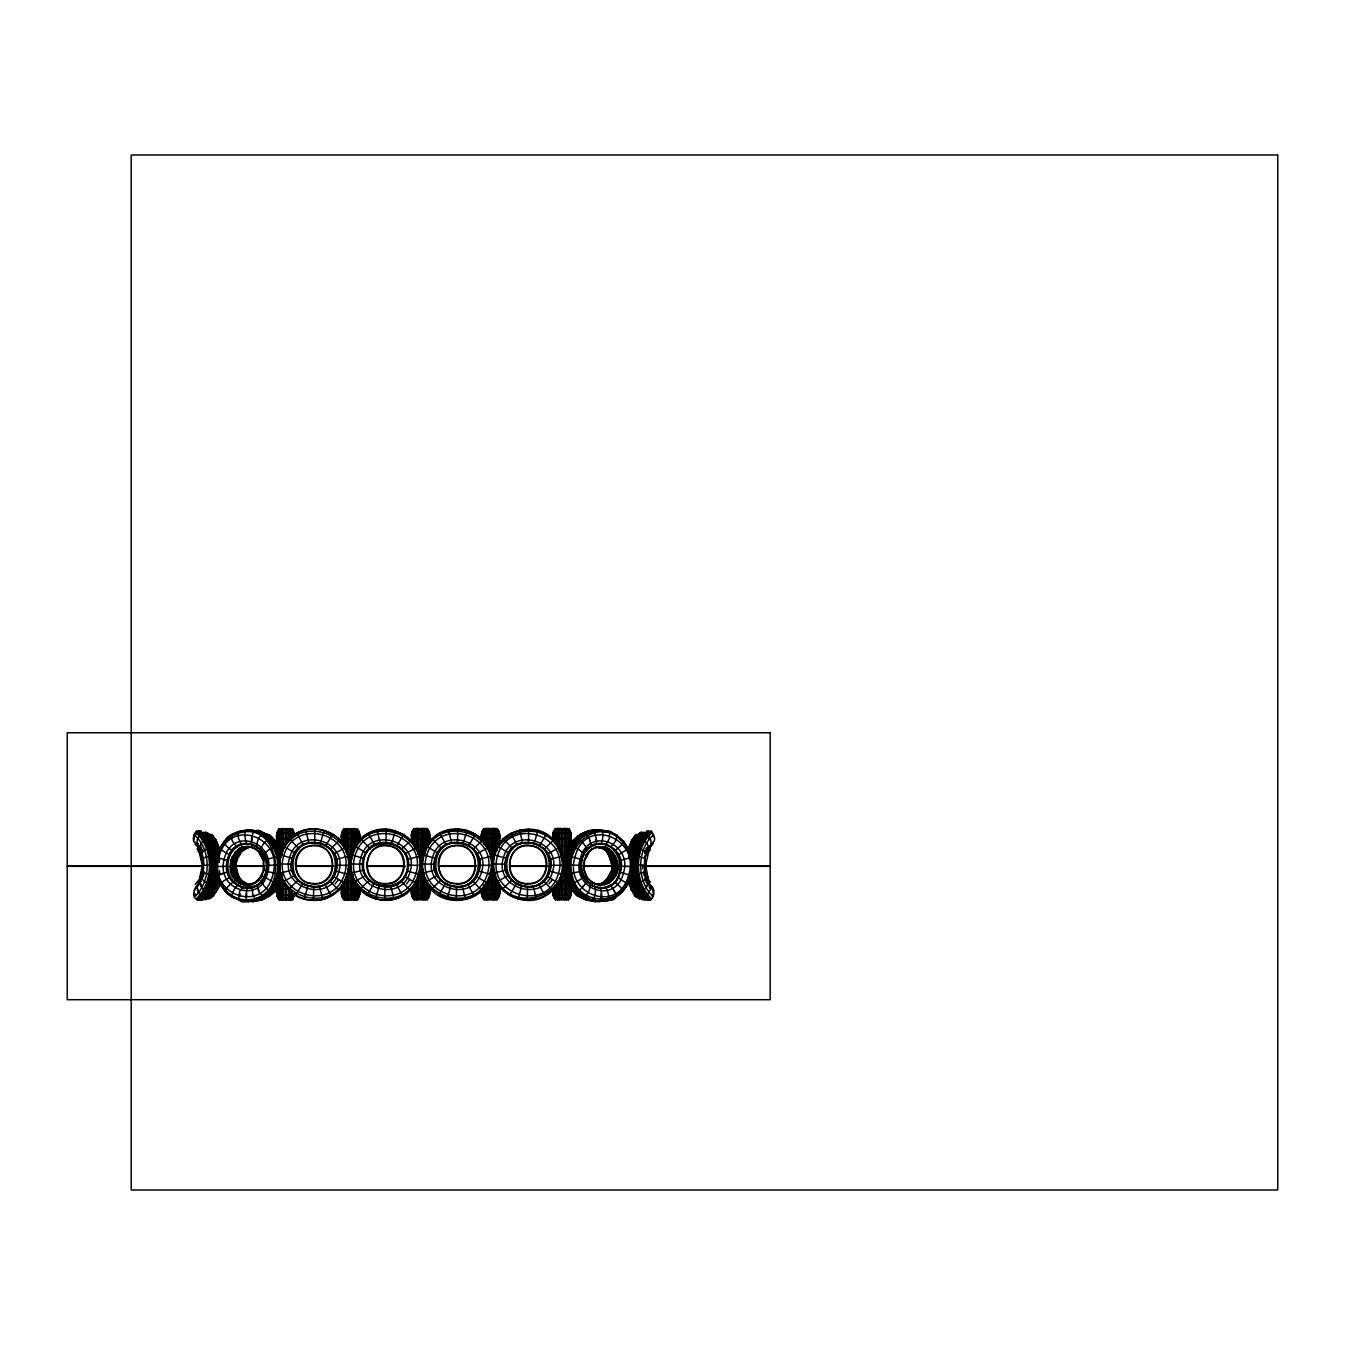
<?xml version="1.0" encoding="UTF-8"?>
<svg xmlns="http://www.w3.org/2000/svg" width="1345" height="1345" viewBox="0 0 1345 1345"><rect width="100%" height="100%" fill="white"/><g stroke="black" fill="none" stroke-linecap="round" stroke-linejoin="round"><path stroke-width="1.5" d="M605.99 846.324L605.586 847.569C617.96 855.756 617.254 877.612 604.695 884.22C592.22 885.178 605.99 885.716 609.05 882.757C634.924 864.919 599.87 830.605 585.798 856.025M648.626 899.687L644.289 895.989L649.013 900.108C654.225 899.553 655.133 890.541 652.325 886.927M653.182 893.299L652.829 890.76M647.668 849.956C662.732 828.1 641.061 862.851 646.104 851.822L638.438 847.316L635.58 865.07M260.627 899.687C256.609 898.477 235.291 907.875 239.275 895.182C239.107 881.345 255.668 891.617 260.98 881.025C274.077 867.206 261.619 838.591 241.596 844.71C222.917 850.981 223.371 881.681 242.386 887.162M601.686 846.745L605.603 847.266M336.166 865.154L349.868 865.44C349.616 884.556 332.534 900.915 313.435 900.393L313.721 886.658C285.459 887.128 286.435 841.045 314.646 842.71C342.908 842.239 341.933 888.322 313.721 886.658M313.772 884.001C341.983 885.262 336.838 838.54 309.569 845.921C287.695 849.922 292.773 885.598 313.788 883.581C338.015 884.976 338.856 845.4 314.579 845.803C290.352 844.374 289.511 883.968 313.788 883.564M314.646 842.71L314.932 828.991C327.507 829.445 339.243 836.573 345.48 847.484C352.255 860.918 347.565 878.302 359.687 889.398C375.053 906.009 404.66 902.747 416.025 883.194C444.102 830.403 354.374 804.31 349.767 863.927L363.503 864.213C363.015 835.968 409.115 836.943 407.451 865.154C407.922 893.399 361.839 892.424 363.503 864.213M384.72 900.377L385.006 886.658M385.073 884.001C356.829 884.068 363.94 837.616 390.874 846.123C412.562 851.049 405.988 886.473 385.073 883.581C360.813 883.951 361.637 844.391 385.88 845.803C410.141 845.4 409.3 884.993 385.073 883.564M385.931 842.71L386.234 828.991M479.005 865.154L492.724 865.44C492.472 884.556 475.373 900.915 456.274 900.393L456.56 886.658C428.315 887.128 429.29 841.045 457.502 842.71C485.747 842.239 484.772 888.322 456.56 886.658M456.627 884.001C484.822 885.262 479.677 838.54 452.424 845.921C430.551 849.922 435.612 885.598 456.627 883.581C480.854 884.976 481.695 845.4 457.434 845.803C433.191 844.374 432.367 883.968 456.627 883.564M457.502 842.71L457.788 828.991C470.346 829.445 482.082 836.573 488.336 847.484C495.094 860.834 490.387 878.134 502.442 889.163C517.657 905.639 546.995 902.394 558.259 883.026C586.084 830.706 497.162 804.865 492.606 863.944M492.287 863.927C491.732 833.396 533.511 817.104 553.77 839.969C575.761 861.17 557.721 902.243 527.24 900.393L527.526 886.658C499.264 887.128 500.239 841.045 528.45 842.71C556.712 842.239 555.737 888.322 527.526 886.658M527.576 884.001C499.348 884.068 506.46 837.616 533.393 846.123C555.082 851.049 548.508 886.473 527.593 883.581C503.333 883.951 504.156 844.391 528.383 845.803C552.661 845.4 551.82 884.993 527.593 883.564M528.45 842.71L528.736 828.991M595.986 840.591L596.02 839.347M605.469 887.162C608.007 891.113 609.251 895.837 608.411 900.477C621.592 900.259 614.699 890.558 610.411 885.481C630.99 873.493 615.539 833.043 591.514 846.56C569.977 858.513 586.807 898.595 610.176 885.077M596.087 884.371L591.985 881.967L596.087 884.371L600.492 885.144L595.398 883.968L604.561 884.153M608.612 849.552L609.672 849.283M211.535 874.334L211.333 855.84L203.784 857.824L203.213 859.674L199.581 847.384L193.63 841.029C192.755 838.103 194.016 830.874 198.085 831.143L202.893 834.909L199.497 832.673M216.78 887.767L216.679 890.44L215.049 890.524L208.391 898.863M220.008 884.287L216.747 875.729L220.076 884.321L223.942 880.656L230.432 877.209M261.485 856.025L263.351 860.43L263.536 870.417L263.721 860.548L258.778 851.873L263.233 860.548L264.343 860.43L262.561 855.807M279.188 848.107L279.945 847.35L281.172 850.864M586.016 898.628L586.05 900.091L595.23 901.52M246.623 893.063L246.673 895.804M247.413 887.801C246.505 891.13 243.647 902.764 250.288 901.52M201.077 878.974L199.497 879.109L202.288 865.407L199.211 851.957L200.893 852.024M217.655 874.334C212.174 874.603 198.387 875.326 203.751 865.238M203.246 871.896L203.717 867.29M212.275 865.07C211.989 877.629 209.702 892.223 198.841 900.108C181.945 896.392 213.653 866.264 194.168 890.323M213.065 874.334L213.586 865.07L212.863 855.84L211.77 855.84C210.055 846.627 207.096 836.271 198.539 831.143L199.615 831.143C210.644 838.305 213.132 852.881 213.805 865.07M202.994 832.269C220.311 849.065 220.193 883.715 202.254 900.108L200.808 900.108C219 883.379 219.201 847.165 200.069 831.143L201.515 831.143M216.293 868.736C215.772 879.949 213.082 892.727 203.448 899.687M216.528 868.769C215.957 879.479 213.67 891.701 204.978 898.863M639.447 898.863L634.89 896.258L628.317 882.858L639.783 882.959L645.297 879.596L645.583 876.402L650.778 888.927L646.508 896.073L644.625 896.358L640.607 890.222L636.084 874.216M644.827 860.548L645.718 860.548L645.617 870.316L648.324 879.193L645.566 865.407L648.643 851.957L647.416 852.192M200.909 883.783L201.178 885.632M631.545 859.539L631.847 855.84L630.401 855.84M631.477 863.255C632.15 852.209 634.016 839.213 643.599 832.269M644.843 832.269C627.543 849.065 627.661 883.715 645.583 900.108M635.227 847.535L633.966 847.535L636.908 840.356L640.724 834.909L641.985 834.909C629.174 852.848 628.468 882.152 644.205 898.443M646.34 831.143L647.786 831.143C628.636 847.165 628.838 883.379 647.029 900.108M648.29 831.563C636.857 842.76 632.873 846.862 648.223 831.143L649.316 831.143L639.917 840.037C631.528 857.505 631.578 880.303 643.095 896.358L648.559 900.108L642.759 895.989L636.723 882.808M640.993 840.037L638.001 847.316L636.908 847.316C633.529 861.489 633.394 877.007 639.363 890.524L644.171 896.358M638.001 847.316C634.05 861.456 634.42 877.024 640.439 890.524M644.743 895.989C632.301 878.436 633.781 851.351 644.961 834.909M650.476 900.091C632.116 883.631 631.982 847.131 651.114 831.143C653.149 833.614 655.637 837.599 654.208 841.029L648.273 847.384L645.684 854.193M631.931 883.009L629.964 874.216L638.051 874.3L644.608 871.896L644.642 858.278L636.521 855.84M644.608 871.896L644.743 858.698M574.298 890.222L580.62 895.989L588.74 900.108L586.117 900.108L578.501 896.308L581.225 896.358L574.803 890.524L569.944 883.009L567.271 883.009L568.027 882.27M609.655 856.698C614.732 866.399 611.975 882.354 598.962 884.287M647.567 849.62C649.938 845.736 645.516 840.104 641.447 840.037L638.186 847.535L636.74 855.975M601.249 843.836C602.392 840.44 605.384 829.159 598.878 830.117L609.789 831.832L617.254 835.548L615.405 841.331L610.882 847.014M601.198 846.61L609.218 849.67M237.662 885.077C234.551 888.356 232.231 892.239 231.743 896.829C219.47 889.448 213.267 871.846 216.427 857.303L217.184 857.303C214.158 872.401 220.311 888.709 233.425 897.115L231.777 897.098L242.117 900.494M219.235 862.414L219.638 858.362M241.175 884.606C216.545 872.871 237.577 831.412 259.602 852.024M232.029 872.754L230.97 866.23L231.777 859.892M236.384 876.52L234.736 877.982L231.743 866.314L234.299 854.512L235.997 855.874L234.282 860.901L234.484 871.577L236.384 876.52L242.941 884.522L235.207 879.764M250.842 884.96C229.911 883.598 230.079 847.636 251.128 846.745M243.882 882.555C234.383 879.882 233.273 853.503 243.126 849.283M236.081 864.549C233.004 860.649 243.983 852.932 239.662 852.444M264.225 867.054L262.325 874.906L259.753 878.89L255.819 882.354L247.362 885.144L256.811 882.354M260.409 849.956C268.916 827.511 277.927 852.192 278.465 865.07C280.702 877.142 261.418 913.087 257.029 884.623M277.927 874.216L278.465 868.736M270.463 890.524L275.237 882.808L278.718 868.736M278.314 874.334L279.104 868.769M271.303 890.524L276.162 883.009L279.945 868.769M209.753 898.863L212.998 896.173L219.42 882.27M202.019 854.428C197.749 849.536 193.243 836.556 202.54 834.522C208.206 836.153 222.144 890.676 206.407 840.037C199.917 840.541 197.379 849.536 202.153 854.193M233.021 850.612C213.216 841.029 233.879 830.857 247.329 830.117M608.781 831.95C583.091 821.795 557.183 848.661 564.328 874.334L566.968 874.334L569.944 883.009M588.135 831.143C576.45 834.438 567.809 844.374 564.715 855.941C566.178 858.211 559.722 867.172 566.06 865.07L567.304 855.84L570.616 847.316L575.744 840.037L573.071 840.053L573.575 841.146M565.673 855.84L564.429 865.07L565.32 874.334M567.993 850.914L564.816 865.07L565.522 872.401M566.514 855.84C562.916 870.585 567.893 887.347 580.418 896.358M565.909 863.255L566.884 855.975L569.49 849.233M586.857 881.025C584.638 885.06 580.956 891.298 575.509 890.524C561.201 874.3 564.496 846.139 583.058 834.522C588.976 833.496 590.724 842.357 591.514 846.56M587.446 849.956C585.411 845.854 581.948 839.23 576.433 840.037C566.178 851.637 564.143 869.072 570.633 883.009M577.24 840.037C564.917 852.949 563.925 874.67 574.819 888.742M568.431 863.255C568.683 853.873 572.617 844.391 580.115 838.17M569.876 855.84C567.304 867.088 569.355 879.495 576.45 888.742M573.273 847.535L570.263 855.975L569.557 870.568M583.898 862.162L583.949 870.316M583.915 865.407L584.302 870.417L584.487 860.43L589.06 851.873L584.487 860.43M596.726 846.745C606.847 851.469 604.947 843.853 612.278 866.214C615.691 875.561 590.505 893.03 610.462 875.83M612.244 871.207C614.194 863.238 611.504 854.159 604.712 849.283M604.897 884.522C616.43 876.183 616.733 856.361 605.586 847.569M611.841 855.874C618.011 852.713 617.473 880.017 611.454 876.52M611.42 851.234C621.524 860.094 614.665 879.092 609.05 882.757M615.422 875.83L614.261 875.629L616.666 867.895M630.082 875.78L630.57 872.098M630.67 857.303L631.41 857.303C634.453 872.115 628.922 888.692 616.01 897.115L614.413 897.115M239.998 893.618L239.83 896.19M252.019 838.019L251.868 840.591M251.044 847.165L256.189 848.88L249.111 846.678M251.616 844.475C250.624 834.841 253.986 823.981 266.075 834.909M313.435 900.393C267.067 899.889 268.596 827.528 314.932 828.974M350.776 860.296L351.6 854.832M419.337 874.536L420.733 865.423M456.274 900.393C409.906 899.889 411.435 827.528 457.788 828.974M492.404 865.423C485.259 931.715 388.57 889.264 432.552 839.145C448.44 823.325 477.609 827.797 488.033 847.636C494.758 861.035 490.118 878.352 502.206 889.398C508.931 896.005 517.825 899.923 527.24 900.393M276.599 891.348C276.515 894.005 277.036 900.763 281.071 900.04L281.071 881.328L281.593 900.04L282.853 900.04L282.853 881.328L283.375 900.04L285.056 900.04L285.056 883.177M277.608 891.584L277.608 894.324L277.389 888.81M295.11 893.652L292.537 899.822L290.503 900.04L290.503 889.045M359.838 837.313C359.939 834.64 359.334 827.948 355.366 828.638L355.366 846.055L354.845 828.638L353.584 828.638L353.584 851.116M429.828 837.145C429.929 834.472 429.358 827.797 425.356 828.453L425.356 852.629M481.392 891.18C481.308 893.82 481.829 900.595 485.864 899.872L485.864 884.859M499.768 837.145C499.886 834.455 499.281 827.797 495.296 828.453L495.296 854.193M571.238 837.145C571.322 834.505 570.801 827.73 566.766 828.453L566.766 854.193M277.608 835.195L277.608 837.868M359.838 838.086C360.023 835.413 359.199 829.041 355.366 829.646M429.828 837.918C429.996 835.245 429.223 828.856 425.356 829.478M481.392 890.407L481.392 893.517L484.284 898.847M499.768 837.918C499.92 835.279 499.197 828.806 495.296 829.478M552.862 890.407L552.862 893.517L555.754 898.847M571.238 837.918C571.373 835.295 570.667 828.789 566.766 829.478M276.448 836.17L277.322 833.866M276.347 888.81C276.616 891.752 276.532 899.217 281.071 898.628M277.608 890.508L277.608 893.147M359.838 838.389L359.838 835.312M359.031 891.819L358.19 894.375M429.828 838.221L429.105 833.698M499.768 838.221L499.045 833.698M552.711 889.247C552.795 892.054 553.047 899.116 557.334 898.46M571.238 838.221L569.355 831.345M611.639 879.764L612.631 879.764M277.608 838.036L277.608 840.457M341.193 889.415L342.185 886.708M359.838 840.659C360.09 838.103 358.93 832.37 355.366 833.043M411.2 889.247L411.452 887.835M429.828 840.474C430.081 837.952 428.954 832.168 425.356 832.858M481.241 838.456L483.83 833.059L485.864 832.858M499.768 840.474C500.004 837.969 498.928 832.118 495.296 832.858M571.238 840.474C571.474 837.985 570.414 832.118 566.766 832.858M241.596 844.71L238.469 838.322L238.048 831.832L248.96 830.117C242.268 828.873 245.58 840.625 246.589 843.836M239.326 900.175L253.617 901.52L254.07 899.973M595.432 886.927C595.616 890.995 595.566 901.032 589.429 900.108L581.427 895.989L590.472 900.108M203.213 896.358C198.303 896.258 195.798 888.372 198.219 884.623M212.998 896.173L216.713 890.306M341.445 887.448C341.159 890.709 341.008 899.032 345.917 898.628M355.366 898.628C359.636 899.284 359.905 892.223 359.972 889.415M425.356 898.46C429.727 898.763 429.912 891.752 430.081 888.641M495.296 898.46C500.155 898.763 500.105 890.592 499.768 887.28M566.766 898.46C570.936 898.981 571.373 892.122 571.39 889.247M238.048 831.832L240.839 831.529M252.625 901.52L261.787 900.091L261.838 898.628M650.038 846.56C652.577 842.693 650.207 834.875 645.297 834.522L641.599 840.356M195.395 887.784L200.624 881.345L203.532 871.274M211.316 896.358L212.678 896.358C231.542 871.51 209.938 890.76 202.036 878.823L203.499 871.173M203.297 876.738L203.919 873.594M211.299 874.216L206.962 890.524C200.371 890.121 197.681 881.093 202.254 876.402M213.283 874.216L208.492 890.524L199.279 900.108L205.079 895.989L201.75 898.443M217.083 875.948C215.654 884.791 212.611 894.358 204.894 899.687M215.906 883.009L217.302 876.066M217.537 875.948L213.519 890.524L206.861 898.863M218.277 877.663L214.443 890.222L207.87 898.443M217.436 883.009L218.478 877.797M218.714 877.663L214.612 890.524L213.519 890.524M218.579 879.546L215.049 890.524M219.235 883.009L219.941 879.546M597.55 901.52C604.023 902.495 601.45 891.298 600.442 887.801M233.122 893.231L233.374 892.105M627.947 850.864L631.713 840.137L635.849 834.522L637.194 834.522L633.344 840.037L628.804 854.142M628.216 850.729L628.989 847.316L630.351 847.316M640.624 832.269L633.781 840.037L629.258 854.142L627.342 848.829M629.847 852.596L633.949 840.356L636.807 836.271M629.948 855.84L631.881 847.316L630.788 847.316M641.699 832.269C632.671 834.152 621.575 885.918 635.311 840.037L636.757 840.037M646.121 852.596L644.642 859.674L645.684 853.974M236.266 879.68L239.729 882.37M243.579 849.67C257.332 843.08 236.922 852.511 238.115 856.731C233.963 865.44 236.552 877.663 244.689 882.37M600.862 897.098L601.232 893.063M267.924 835.867C268.344 829.865 279.373 847.081 279.861 847.484M194.42 836.674L194.083 839.347M603.686 849.384L608.192 852.444M615.438 840.154L615.724 839.061M617.254 835.548L623.592 841.331L620.549 846.005L614.833 850.612M304.222 898.964L308.039 885.8M320.312 843.567L324.145 830.403M375.507 898.964L379.34 885.8M391.614 843.567L395.447 830.403M447.061 898.964L450.894 885.8M463.168 843.567L467.001 830.403M518.027 898.964L521.86 885.8M534.133 843.567L537.95 830.403M251.28 884.623L242.941 884.59L243.949 884.371M247.9 884.59L248.909 884.371M592.019 882.354L588.555 879.193L584.47 871.846M578.821 895.047C578.417 901.133 567.792 883.379 567.338 882.858M644.322 871.274L645.852 878.117M202.002 878.117L202.422 876.839M600.61 847.367L595.331 846.812M606.259 844.71L609.386 838.322L609.688 831.546L617.271 835.379L615.573 835.279M231.676 835.279L225.018 841.096L219.42 848.611L216.478 857.387L228.179 860.581M217.268 857.673L220.16 848.611M218.142 855.689L219.907 850.544M230.567 861.237C229.827 858.766 247.11 842.945 234.702 852.444M257.971 881.294C260.863 878.84 260.14 874.115 264.309 870.366M278.028 873.914C272.497 902.512 237.527 904.21 262.914 896.073C285.812 880.521 281.458 839.532 254.188 831.445M275.321 883.009L278.55 874.334M278.768 874.216L275.826 882.808L270.715 890.524M279.407 874.334C276.801 885.935 268.681 896.056 257.366 900.108M279.81 874.216L273.993 887.263M280.197 874.334L277.204 883.009L272.346 890.524L265.94 896.358L263.301 896.358M273.724 888.742L277.558 882.808L280.5 874.216M281.693 879.411L275.725 890.524L273.035 890.524L277.911 883.009L280.886 874.334M279.525 879.378L280.718 875.948M278.701 883.009L281.677 874.334M281.929 874.334L278.936 883.009L274.077 890.524M281.929 876.066L279.541 883.009L274.683 890.524M281.576 877.797L274.918 890.524L268.26 896.358M653.67 890.323L650.543 887.65L647.332 881.025M592.641 849.25L588.236 852.024M203.549 895.989L209.585 882.808M207.399 890.524L211.972 874.334L211.77 855.84M204.625 895.989C216.848 877.394 217.84 846.509 199.564 831.563M203.667 896.358L208.778 890.222L211.569 882.808M202.187 899.687C219.638 883.951 218.899 853.251 205.852 834.909L207.113 834.909L210.93 840.356L213.889 847.535L215.788 855.975L214.527 855.975M207.903 896.358L209.332 896.358L213.082 890.524L216.158 882.808M568.969 847.316L566.043 855.975M569.809 847.316L566.884 855.975M572.096 847.316C563.605 863.507 567.54 885.531 582.704 896.358M572.936 847.316L569.641 855.84L568.397 865.07L569.54 874.334M584.117 860.548L585.294 857.538M607.671 879.764L606.578 879.495L611.134 871.089M619.457 871.947L630.25 875.36C624.954 907.74 576.013 906.362 572.079 873.964C564.446 848.947 593.263 819.912 616.935 836.59M627.678 882.623L629.662 877.495M256.323 846.56C257.114 842.357 258.879 833.496 264.78 834.522L271.825 840.356L265.906 836.002M247.564 846.812L242.285 847.367M252.524 846.812L247.245 847.367M633.344 840.037L631.982 840.037L628.989 847.316M629.561 847.753L631.545 842.911M637.311 834.909L633.495 840.356L630.99 847.535M638.337 836.271L632.066 847.535M640.069 840.356L636.656 847.535M636.975 848.224L638.404 844.778M645.835 856.025L650.476 849.25M276.599 837.313C276.515 834.673 277.036 827.898 281.071 828.638L281.071 851.116M342.185 838.809C340.504 836.086 341.529 828.049 345.917 828.638L345.917 851.116M355.366 881.328L355.366 900.04C359.334 900.696 359.956 894.038 359.838 891.348M412.192 838.641C410.494 835.917 411.536 827.881 415.924 828.453L416.446 845.887M425.356 877.713L425.356 899.872C429.358 900.528 429.946 893.87 429.828 891.18M482.115 838.641C480.434 835.917 481.476 827.881 485.864 828.453L485.864 845.887M495.296 874.284L495.296 899.872C499.281 900.545 499.886 893.853 499.768 891.18M553.585 838.641C551.904 835.917 552.946 827.881 557.334 828.453L557.334 845.887L557.856 828.453L559.116 828.453L559.116 850.948M566.766 877.713L566.766 899.872C570.801 900.595 571.322 893.82 571.238 891.18M278.482 831.529L279.121 830.168M343.328 831.529L344.354 830.05M590.808 884.623C589.883 888.944 587.664 897.165 581.914 896.358L575.778 890.222M290.503 894.879L293.092 893.551L293.092 898.494M294.975 893.366L292.537 898.41L290.503 898.628M342.185 889.852C340.504 892.576 341.529 900.629 345.917 900.04L346.438 881.328M358.19 895.602L358.812 893.467L358.19 894.711M412.192 889.684C410.494 892.407 411.536 900.444 415.924 899.872L415.924 881.143M428.198 895.434L428.82 894.156M498.138 895.434L498.76 894.156M554.745 831.345L552.61 836.674L553.585 839.65L553.585 832.437M553.585 889.684C551.904 892.407 552.946 900.444 557.334 899.872L557.334 884.859M569.607 895.434L570.23 894.156M603.367 831.832L606.309 831.529M592.338 899.889C562.546 889.751 562.899 840.339 593.649 831.445C595.885 835.48 597.18 839.902 596.222 844.475M294.975 893.685L292.537 898.796M342.185 889.129L341.445 893.685L343.849 898.695M412.461 835.026L413.1 832.891M412.192 888.944L411.452 893.517L414.344 898.847M428.198 894.543L428.82 893.299M482.401 835.026L483.04 832.891M498.138 894.543L498.76 893.299M553.871 835.026L554.51 832.891M569.607 894.543L570.23 893.299M342.185 833.866L341.193 836.842L342.185 839.818M342.185 888.843L341.445 890.289L343.9 894.694L345.917 894.879M412.192 888.675C410.444 891.331 411.654 899.082 415.924 898.46M428.198 894.206L428.82 892.962M498.138 894.206L498.76 892.962M233.593 881.681C232.063 882.673 221.757 891.231 226.801 891.601M274.262 841.146L274.817 840.087L272.094 840.037L277.238 847.316L280.55 855.84M292.537 894.694L292.588 899.704M358.19 891.096L358.812 889.986M359.838 890.188L357.299 894.761L355.366 894.879M428.198 890.911L428.82 889.818M429.828 890.02L427.306 894.593L425.356 894.711M498.138 890.911L498.76 889.818M499.768 890.02L497.331 894.509L495.296 894.711M569.607 890.911L570.23 889.818M571.238 890.02L568.716 894.593L566.766 894.711M554.745 839.499L557.334 838.389M580.183 896.358L572.684 889.465L572.096 890.491L574.803 890.524M623.592 841.331L621.978 841.096M652.073 895.854L652.796 894.627M650.778 899.889C633.024 883.295 632.503 847.384 651.585 831.445M200.859 855.807L202.389 863.793M359.098 896.056L359.098 886.288L357.299 888.961L355.366 889.045M570.515 886.12L568.716 888.793L566.766 888.877M295.681 895.215L302.793 883.48M325.574 845.887L332.686 834.152M366.983 895.215L374.078 883.48M396.859 845.887L403.971 834.152M438.537 895.215L445.632 883.48M468.413 845.887L475.525 834.152M509.486 895.215L516.598 883.48M539.379 845.887L546.49 834.152M279.911 847.434L277.238 847.316M195.143 884.371L199.817 878.89L202.002 870.417M198.203 885.38L200.607 881.647M205.348 899.687L209.669 895.989L212.913 890.222M207.954 898.863L214.443 890.222M230.012 855.235L219.437 848.779L224.279 841.096L226.901 841.096M220.412 848.611L225.271 841.096M220.126 849.367L225.304 841.415L229.104 837.952M235.997 855.874L238.822 851.519L245.429 846.711M261.165 877.831C266.327 868.736 254.575 885.346 251.75 884.371M272.228 888.742L276.078 882.808M276.431 885.767L278.348 882.808M273.825 890.524L278.6 882.808M279.441 882.808L275.17 889.465L275.759 890.44L269.252 896.358L266.629 896.358L273.792 890.222M411.452 842.34L413.89 838.54L415.924 838.389M607.352 847.569L610.075 850.057L609.033 851.519M646.188 848.88L646.861 847.871L644.776 852.932L645.129 851.704M200.741 845.148L201.414 844.156M276.599 842.508L279.037 838.708L281.071 838.557M341.445 842.508L343.9 838.708L345.917 838.557M201.061 875.124L202.338 874.922M642.153 832.269L639.178 834.522L635.479 840.356M581.326 834.522L574.13 840.356L569.305 847.535M574.702 840.037C566.548 849.334 563.555 862.279 565.926 874.334M579.914 835.867L579.645 834.572L582.368 834.522C571.642 843.046 555.771 863.002 581.578 834.522M577.476 840.037C569.322 849.334 566.329 862.279 568.7 874.334M578.081 840.037L572.432 847.535M578.316 840.037L573.189 847.316L570.263 855.975M575.542 844.66C579.09 838.036 586.319 833.177 593.599 831.345M585.294 855.807L591.649 848.88M609.739 882.757C615.102 875.175 617.859 863.961 613.186 854.848M624.719 887.229L626.77 884.321M627.022 884.321L621.878 891.601L615.018 897.115L607.352 900.494M617.422 877.209L627.762 884.153L622.668 891.365L616.111 896.829L607.604 900.494M429.828 885.077L427.306 888.793L425.356 888.877M499.768 885.077L497.331 888.726L495.296 888.877M645.97 886.574L646.676 885.632M242.941 884.522L239.36 880.723M360.981 839.145C327.507 870.602 377.121 922.351 409.956 890.222C443.446 858.766 393.833 807.017 360.981 839.145L368.496 833.765M335.157 883.884L338.671 879.512M406.459 883.884L409.956 879.512M498.978 844.963L503.585 839.23M548.962 883.884L552.476 879.512M552.391 890.138L558.158 882.959M278.482 846.627L281.071 845.837M591.094 882.253L592.086 882.085M612.143 852.444L613.135 852.444M344.101 831.95L343.093 833.95L344.101 832.891M195.126 835.43L196.118 834.371M240.167 879.764L241.276 879.546M582.654 886.574L583.629 885.632M343.093 836.909L344.101 835.951M269.319 896.342L269.034 895.047M288.418 889.381L298.321 879.899M330.046 849.468L339.949 839.986M359.703 889.381L369.606 879.899M401.348 849.468L411.251 839.986M431.257 889.381L441.16 879.899M472.902 849.468L482.805 839.986M502.223 889.381L512.126 879.899M543.868 849.468L553.753 839.986M224.245 841.331L230.6 835.548L239.208 831.529M224.783 842.172L232.281 835.279L237.914 832.454M228.684 838.776L232.517 835.279M240.486 847.569C231.76 854.596 230.062 867.912 235.089 877.629M242.52 848.157C232.433 852.663 229.793 872.367 238.99 881.227M263.637 894.694L266.663 891.937M264.057 896.358L271.27 890.222M257.618 900.108L265.738 895.989L272.766 890.222M275.691 890.306L269.353 896.073L261.737 900.108L259.114 900.108L269.992 893.685M267.42 896.358C286.821 879.193 265.167 900.41 260.14 900.108M617.826 855.235L628.502 848.678L623.794 842.609M195.059 896.274C211.215 881.429 211.4 849.25 194.386 835.01M196.387 898.628C213.805 882.623 213.989 847.972 195.681 832.639M197.009 899.788C215.032 883.228 215.217 847.35 196.269 831.445M197.48 900.108C215.671 883.379 215.873 847.165 196.74 831.143M573.861 840.037L580.485 834.522M584.1 834.522L576.013 840.356M584.941 834.522L577.509 840.356M585.697 834.522C570.095 844.408 565.068 867.559 573.659 882.908C577.308 881.16 581.208 879.58 583.864 876.402M611.622 879.445L600.223 885.884M617.691 894.543L621.373 891.281M263.57 854.428C266.898 851.015 271.354 846.762 276.549 847.316L279.844 855.84L265.604 859.674M645.297 834.522L651.114 831.143M652.174 832.639C633.865 847.972 634.05 882.623 651.451 898.628M653.451 835.01C636.454 849.25 636.622 881.429 652.796 896.274M649.988 846.156L652.796 844.021M402.458 895.585L409.889 890.138M231.643 871.207L233.593 875.629L232.433 875.83M645.835 870.417L644.709 870.316M237.392 875.83L238.553 875.629L236.148 867.895M610.714 856.563L607.167 852.747M615.674 856.563L614.682 856.731L610.075 850.057M564.328 874.334L565.169 873.964L568.313 883.009M611.925 866.23L611.286 861.271L612.429 861.203M614.682 856.731L616.397 861.203M631.444 857.353L619.658 860.581M282.904 881.883L294.925 875.276M333.442 854.092L345.463 847.484M354.189 881.883L366.21 875.276M404.744 854.092L416.765 847.484M425.743 881.883L437.764 875.276M476.298 854.092L488.319 847.484M496.708 881.883L508.729 875.276M547.264 854.092L559.268 847.484M587.832 878.974L588.673 878.974M239.309 831.95L231.878 835.649M236.955 847.014L232.433 841.331L230.92 836.59C282.231 808.278 294.942 909.422 239.343 898.998M238.62 849.67L243.243 847.266L238.166 849.283M256.525 900.108L264.696 895.989M259.904 900.108L268.311 895.989M260.745 900.108L268.512 896.358M231.727 871.173L233.021 875.595L236.989 881.16M232.567 872.367L234.484 871.577M588.976 831.143C557.267 839.129 556.174 890.222 587.109 900.108M580.67 834.909L589.228 831.143M581.511 834.909L590.018 831.143L587.328 831.143L598.189 830.117M582.553 834.909L590.724 831.143L593.347 831.143M583.259 834.909L591.766 831.143M584.705 834.522L592.355 831.143M584.049 834.909L592.607 831.143M592.086 849.267L596.81 847.165M599.113 884.153L604.09 882.757M598.962 884.59L603.653 882.37M603.922 884.59C621.037 879.865 621.474 852.646 604.611 847.266M606.679 900.074L612.345 897.569M606.511 900.494L614.833 896.728M216.814 875.696L223.051 873.426M211.115 894.24L208.593 894.845M615.506 860.228L613.572 860.901M236.585 871.207L235.594 871.207M631.982 840.037L631.662 841.146L635.849 834.522M357.081 898.998L359.838 893.685L359.838 890.575M427.071 898.83L429.828 893.517L429.828 890.407M497.011 898.83L499.768 893.517L499.768 890.407M484.284 829.865L481.392 835.127L481.392 838.221M221.286 873.813L228.398 871.947M230.651 871.207L231.088 861.321L235.24 852.747M582.032 871.056L567.338 874.216M617.389 861.203L616.262 861.321M279.508 873.191L292.84 869.929M335.527 859.438L348.843 856.177M350.81 873.191L364.125 869.929M406.829 859.438L420.144 856.177M422.364 873.191L435.679 869.929M478.383 859.438L491.698 856.177M493.329 873.191L506.645 869.929M549.332 859.438L562.664 856.177M596.625 847.484L595.835 847.165L598.744 846.678M247.396 846.946L242.604 847.686M253.617 901.52L243.613 900.494M595.986 846.946L600.29 847.686M600.189 901.52L589.547 899.687M251.717 847.484L246.656 846.61M245.446 900.494L242.823 900.494M244.117 882.387L248.741 884.153M239.074 831.95L245.076 830.907M240.15 831.95L244.958 831.26M252.356 846.946L247.564 847.686M247.413 901.2L255.466 899.788L252.557 893.299L252.406 886.927M247.665 901.52L258.307 899.687M250.977 901.52L261.888 899.889M268.697 840.053L271.404 840.037L276.902 847.535L279.508 854.294M233.206 856.715L232.08 856.513M238.115 856.731L237.123 856.563M601.518 830.117L589.076 831.563M601.753 830.437L591.85 831.563M596.138 847.484L604.746 847.686M593.784 899.973L594.002 901.2L600.072 900.427M594.002 901.2L605.031 900.494M594.978 901.52L604.241 900.494M594.238 901.52L608.528 900.175M599.197 901.52L608.461 900.444L605.721 900.494M377.071 830.437L386.217 829.428M448.625 830.437L455.938 829.63M519.59 830.437L528.736 829.428M292.084 900.04L292.084 890.995M384.737 899.939L392.051 899.132M426.937 899.872L426.937 881.362M463.605 899.132L456.291 899.939L447.179 898.544L438.756 894.845M527.24 899.939L534.57 899.132M414.344 829.865L411.452 835.127L412.192 839.65M648.979 881.984L650.341 882.354L648.139 878.89M568.347 898.847L571.238 893.517L571.238 890.407M585.445 874.922C584.957 879.21 602.442 887.465 591.027 882.354M564.631 855.857L567.304 855.84M231.609 861.271L233.24 856.698M632.049 848.325L633.377 848.224M345.917 845.837L343.849 846.005L343.849 828.957M203.65 865.356L215.469 865.07M495.296 881.362L497.011 881.362M211.215 856.395L212.695 856.345M215.587 866.567L227.624 866.281M231.054 866.23L229.978 866.23M231.743 866.314L233.761 866.247M266.36 865.356L278.465 865.07M583.965 865.423L583.058 865.407M616.75 866.214L617.876 866.23M632.335 866.567L627.056 866.415M295.227 835.716L292.537 828.856L290.503 828.638L289.982 838.876L289.982 828.638L288.721 828.638L288.721 842.189M419.909 828.907L421.372 828.907M489.849 828.907L491.312 828.907M561.319 828.907L562.782 828.907M285.056 829.075L286.519 829.075M349.902 829.075L351.381 829.075M415.924 829.478C411.671 828.907 410.427 836.674 412.192 839.364M416.446 829.478L417.707 829.478M418.228 829.478L419.909 829.478M421.372 829.478L423.053 829.478M423.574 829.478L424.835 829.478M485.864 829.478C481.998 828.839 481.224 835.245 481.392 837.918M486.386 829.478L487.647 829.478M488.168 829.478L489.849 829.478M491.312 829.478L492.993 829.478M493.514 829.478L494.775 829.478M557.334 829.478C553.165 829.008 551.786 836.607 553.585 839.364M557.856 829.478L559.116 829.478M559.638 829.478L561.319 829.478M562.782 829.478L564.463 829.478M564.984 829.478L566.245 829.478M281.071 829.646C277.221 829.024 276.431 835.413 276.599 838.086M281.593 829.646L282.853 829.646M283.375 829.646L285.056 829.646M286.519 829.646L288.2 829.646M288.721 829.646L289.982 829.646M290.503 829.646L292.537 829.865L295.11 835.85M345.917 829.646C341.781 829.176 340.369 836.792 342.185 839.549M346.438 829.646L347.699 829.646M348.237 829.646L349.902 829.646M351.381 829.646L353.062 829.646M353.584 829.646L354.845 829.646M419.909 829.915L421.372 829.915M489.849 829.915L491.312 829.915M561.319 829.915L562.782 829.915M249.649 830.117L260.627 831.445L250.456 830.117M285.056 830.084L286.519 830.084M349.902 830.084L351.381 830.084M241.528 831.529L244.168 831.529M255.987 831.563L246.101 830.437M257.029 831.563L265.284 834.909M258.526 831.563L246.337 830.117M259.366 831.563L247.917 830.117M588.488 831.563C584.049 828.486 623.34 832.521 606.999 831.529M415.924 832.858C412.276 832.084 411.234 837.985 411.452 840.474M416.446 832.858L417.707 832.858M418.228 832.858L419.909 832.858M421.372 832.858L423.053 832.858M423.574 832.858L424.835 832.858M486.386 832.858L487.647 832.858M488.168 832.858L489.849 832.858M491.312 832.858L492.993 832.858M493.514 832.858L494.775 832.858M557.334 832.858C553.72 832.151 552.61 837.952 552.862 840.474M557.856 832.858L559.116 832.858M559.638 832.858L561.319 832.858M562.782 832.858L564.463 832.858M564.984 832.858L566.245 832.858M281.071 833.043C277.473 832.336 276.347 838.12 276.599 840.659M281.593 833.043L282.853 833.043M283.375 833.043L285.056 833.043M286.519 833.043L288.2 833.043M288.721 833.043L289.982 833.043M290.503 833.043L293.092 834.388M345.917 833.043C342.05 832.437 340.251 839.398 342.185 841.97M346.438 833.043L347.699 833.043M348.237 833.043L349.902 833.043M351.381 833.043L353.062 833.043M353.584 833.043L354.845 833.043M285.056 833.429L286.519 833.429M349.902 833.429L351.381 833.429M419.909 833.244L421.372 833.244M489.849 833.244L491.312 833.244M561.319 833.244L562.782 833.244M202.994 834.522L204.07 834.522M204.524 834.522L205.97 834.522M204.255 832.269L208.677 834.522C227.675 870.064 212.325 836.355 205.617 832.673M206.138 832.269L210.207 834.522L214.057 840.037L218.596 854.142M212.493 835.867L212.207 834.572L210.644 834.522L214.511 840.037L218.663 852.427M268.227 834.64L265.469 834.522L272.631 840.356L277.692 847.535M637.648 834.522L638.724 834.522M639.178 834.522L640.624 834.522M641.884 834.522L643.313 834.522M643.767 834.522L644.843 834.522M203.969 834.909L201.481 832.673M208.559 834.909L206.071 832.673M233.324 835.279L230.634 835.279L230.92 836.59M615.96 835.649L620.011 839.112M416.446 838.389L417.707 838.389M418.228 838.389L419.909 838.389M421.372 838.389L423.053 838.389M423.574 838.389L424.835 838.389M425.356 838.389L427.391 838.54L429.828 842.34M485.864 838.389L483.275 839.499L483.275 830M486.386 838.389L487.647 838.389M488.168 838.389L489.849 838.389M491.312 838.389L492.993 838.389M493.514 838.389L494.775 838.389M495.296 838.389L497.331 838.54L499.92 842.996M557.856 838.389L559.116 838.389M559.638 838.389L561.319 838.389M562.782 838.389L564.463 838.389M564.984 838.389L566.245 838.389M566.766 838.389L568.8 838.54L571.39 842.996M281.593 838.557L282.853 838.557M283.375 838.557L285.056 838.557M286.519 838.557L288.2 838.557M288.721 838.557L289.982 838.557M290.503 838.557L292.336 838.591M346.438 838.557L347.699 838.557M348.237 838.557L349.902 838.557M351.381 838.557L353.062 838.557M353.584 838.557L354.845 838.557M355.366 838.557L357.383 838.708L359.838 842.508M419.909 838.708L421.372 838.708M489.849 838.708L491.312 838.708M561.319 838.708L562.782 838.708M285.056 838.876L286.519 838.876M349.902 838.876L351.381 838.876M206.861 840.037L207.937 840.037M208.391 840.037L209.82 840.037M207.231 834.522L211.081 840.037L212.527 840.037L217.671 855.975L215.335 847.535M209.114 834.522L214.057 840.037M214.511 840.037L216.175 840.205L219.907 850.864M633.781 840.037L634.874 840.037M638.018 840.037L639.463 840.037M202.439 834.909L206.693 840.356M207.786 840.356L210.745 847.535M209.669 840.356L210.93 840.356M214.359 840.356C204.087 826.519 220.513 847.585 218.445 852.596M262.157 834.522L269.504 840.356M270.093 840.356L273.388 844.66M272.631 840.356L266.327 834.909M636.908 840.356L638.169 840.356M415.924 845.652L414.344 845.652L414.344 828.453M416.446 845.652L417.707 845.652M418.228 845.652L419.909 845.652M421.372 845.652L423.053 845.652M423.574 845.652L424.835 845.652M425.356 845.652L427.945 846.459M486.386 845.652L487.647 845.652M488.168 845.652L489.849 845.652M491.312 845.652L492.993 845.652M493.514 845.652L494.775 845.652M495.296 845.652L497.885 846.459M557.856 845.652L559.116 845.652M559.638 845.652L561.319 845.652M562.782 845.652L564.463 845.652M564.984 845.652L566.245 845.652M566.766 845.652L569.355 846.459M281.593 845.837L282.853 845.837M283.375 845.837L285.056 845.837M346.438 845.837L347.699 845.837M348.237 845.837L349.902 845.837M351.381 845.837L353.062 845.837M353.584 845.837L354.845 845.837M419.909 845.887L421.372 845.887M489.849 845.887L491.312 845.887M561.319 845.887L562.782 845.887M282.853 846.055L283.375 828.638L285.056 828.638L285.056 846.055M349.902 846.055L351.381 846.055M209.4 847.316L201.75 851.822L203.364 859.556M209.854 847.316L210.93 847.316M211.384 847.316L212.829 847.316M211.081 840.037L214.09 847.316L215.519 847.316M212.981 840.037L215.973 847.316L217.049 847.316M217.503 847.316L219.05 848.107L215.856 840.037M570.616 847.316L567.926 847.316L568.666 848.107M571.306 847.316C576.484 846.762 580.956 851.015 584.285 854.428M632.318 847.316L633.764 847.316M635.025 847.316L636.471 847.316M209.652 847.535L206.256 840.356M212.628 847.535L213.889 847.535M213.905 840.356L217.302 847.535M269.252 840.356L274.582 847.535L278.331 859.606M275.422 847.535L279.172 859.606M271.135 840.356L276.902 847.535M198.387 849.267L197.143 848.88L201.111 856.025M259.266 852.192L255.264 849.267M348.237 854.361L349.902 854.361M351.381 854.361L353.062 854.361M424.835 854.193L418.228 854.193L418.228 828.453L419.909 828.453L419.909 857.959M564.984 854.31L561.319 854.31L561.319 828.453L559.638 828.453L559.638 850.948M349.902 854.495L351.381 854.495M213.3 855.84L214.746 855.84M214.09 847.316L216.007 855.84L217.453 855.84M218.983 855.84L217.89 855.84L215.973 847.316M567.993 855.84L582.25 859.674M633.091 855.84L634.537 855.84M636.067 855.84L634.991 855.84L634.268 865.07L634.79 874.334M277.843 855.975L274.33 847.535M632.066 855.975L633.31 855.975M566.447 865.07L581.477 865.356M631.343 865.07L637.278 865.07M67.25 866.113L201.531 866.113M235.106 866.113L264.494 866.113M295.967 866.113L333.728 866.113M367.303 866.113L405.064 866.113M438.638 866.113L476.416 866.113M509.99 866.113L547.751 866.113M583.427 866.113L612.799 866.113M644.272 866.113L770.164 866.113M67.25 866.348L201.531 866.348M235.106 866.348L264.494 866.348M295.967 866.348L333.728 866.348M367.303 866.348L405.064 866.348M438.638 866.348L476.416 866.348M509.99 866.348L547.751 866.348M583.427 866.348L612.278 866.214M644.272 866.348L770.164 866.348M421.372 872.569L419.909 872.569L419.909 899.872L418.228 899.872L418.228 875.998M489.849 872.569L491.312 872.569L491.312 899.872L492.993 899.872L492.993 868.904M561.319 872.569L562.782 872.569M351.381 872.737L347.699 872.737L347.699 900.04L346.438 900.04L346.438 876.167M418.228 872.67L419.909 872.67M421.372 872.67L423.053 872.67M491.312 872.67L492.993 872.67M493.514 872.67L494.775 872.67C504.728 916.012 572.213 899.603 561.168 856.546C551.046 813.338 483.796 829.848 494.809 872.821M562.782 872.67L564.463 872.67M279.155 874.334L265.806 871.056M349.902 881.328L351.381 881.328M353.062 881.328L353.584 900.04L354.845 900.04L354.845 881.328M419.909 881.143L421.372 881.143M489.849 881.143L491.312 881.143M561.319 881.143L562.782 881.143M281.593 881.53L282.853 881.53M345.917 881.53L344.354 881.53L344.354 900.04M346.438 881.53L347.699 881.53M348.237 881.53L349.902 881.53M351.381 881.53L353.062 881.53M353.584 881.53L354.845 881.53M416.446 881.362L417.707 881.362M418.228 881.362L419.909 881.362M421.372 881.362L423.053 881.362M423.574 881.362L424.835 881.362M488.168 881.362L489.849 881.362M491.312 881.362L492.993 881.362M493.514 881.362L494.775 881.362M559.638 881.362L561.319 881.362M562.782 881.362L564.463 881.362M564.984 881.362L566.245 881.362M198.741 881.967L197.513 882.354M277.558 882.808L274.094 882.858L263.973 876.402M277.911 883.009L280.533 883.009M570.28 882.808L573.273 883.009M419.909 888.574L421.372 888.574M489.849 888.574L491.312 888.574M561.319 888.574L562.782 888.574M285.056 888.742L286.519 888.742M349.902 888.742L351.381 888.742M415.924 888.877L413.335 887.801L413.335 898.326M416.446 888.877L417.707 888.877M418.228 888.877L419.909 888.877M421.372 888.877L423.053 888.877M423.574 888.877L424.835 888.877M485.864 888.877L483.275 887.801L483.275 898.326M486.386 888.877L487.647 888.877M488.168 888.877L489.849 888.877M491.312 888.877L492.993 888.877M493.514 888.877L494.775 888.877M557.334 888.877L554.745 887.801L554.745 898.326M557.856 888.877L559.116 888.877M559.638 888.877L561.319 888.877M562.782 888.877L564.463 888.877M564.984 888.877L566.245 888.877M281.071 889.045L279.121 888.961L277.322 886.288L277.322 896.056M281.593 889.045L282.853 889.045M283.375 889.045L285.056 889.045M286.519 889.045L288.2 889.045M288.721 889.045L289.982 889.045L289.982 900.04L288.721 900.04L288.721 888.742L288.2 900.04L286.519 900.04L286.519 885.027M345.917 889.045L343.9 888.894L341.445 885.262M346.438 889.045L347.699 889.045M348.237 889.045L349.902 889.045M351.381 889.045L353.062 889.045M353.584 889.045L354.845 889.045M210.207 890.222L211.468 890.222M576.82 890.222L583.545 896.358M577.425 890.222L580.199 892.525M639.985 898.443L632.957 890.222L639.901 898.863M642.96 899.687C626.837 882.001 633.529 889.533 642.506 899.687M633.579 882.808L636.37 890.222L637.631 890.222M208.929 890.524L210.375 890.524M211.636 890.524L213.082 890.524M272.346 890.524C267.083 891.315 263.2 885.161 260.98 881.025M636.521 896.358L632.789 890.524L631.175 890.44L630.99 886.742M640.977 898.863L633.243 890.524L630.149 882.808M631.679 882.808L634.773 890.524L636.219 890.524L639.951 896.358L644.322 900.108M637.48 890.524L638.909 890.524M621.037 891.601C626.097 891.247 615.775 882.656 614.261 881.681M285.056 894.492L286.519 894.492M349.902 894.492L351.381 894.492M419.909 894.324L421.372 894.324M489.849 894.324L491.312 894.324M561.319 894.324L562.782 894.324M415.924 894.711L413.89 894.509L411.2 888.641M416.446 894.711L417.707 894.711M418.228 894.711L419.909 894.711M421.372 894.711L423.053 894.711M423.574 894.711L424.835 894.711M485.864 894.711L483.83 894.509L481.392 890.02M486.386 894.711L487.647 894.711M488.168 894.711L489.849 894.711M491.312 894.711L492.993 894.711M493.514 894.711L494.775 894.711M557.334 894.711L555.3 894.509L552.862 890.02M557.856 894.711L559.116 894.711M559.638 894.711L561.319 894.711M562.782 894.711L564.463 894.711M564.984 894.711L566.245 894.711M281.071 894.879L279.037 894.694L276.599 890.188M281.593 894.879L282.853 894.879M283.375 894.879L285.056 894.879M286.519 894.879L288.2 894.879M288.721 894.879L289.982 894.879M346.438 894.879L347.699 894.879M348.237 894.879L349.902 894.879M351.381 894.879L353.062 894.879M353.584 894.879L354.845 894.879M206.525 895.989L207.786 895.989M265.738 895.989L258.408 900.108L255.785 900.108M579.779 895.989L587.95 900.108M580.62 895.989L588.051 899.687M583.999 895.989L592.069 900.108M637.093 895.989L639.531 898.443M636.37 890.222L640.069 895.989L641.33 895.989M205.197 896.358L206.642 896.358M209.786 896.358L210.862 896.358M636.975 896.358L638.051 896.358M639.951 896.358L638.505 896.358L634.773 890.524M641.212 896.358L642.641 896.358M419.909 898.023L421.372 898.023M489.849 898.023L491.312 898.023M561.319 898.023L562.782 898.023M285.056 898.208L286.519 898.208M349.902 898.208L351.381 898.208M281.593 898.628L282.853 898.628M283.375 898.628L285.056 898.628M286.519 898.628L288.2 898.628M288.721 898.628L289.982 898.628M346.438 898.628L347.699 898.628M348.237 898.628L349.902 898.628M351.381 898.628L353.062 898.628M353.584 898.628L354.845 898.628M416.446 898.46L417.707 898.46M418.228 898.46L419.909 898.46M421.372 898.46L423.053 898.46M423.574 898.46L424.835 898.46M485.864 898.46L483.83 898.241L481.14 891.651M486.386 898.46L487.647 898.46M488.168 898.46L489.849 898.46M491.312 898.46L492.993 898.46M493.514 898.46L494.775 898.46M557.856 898.46L559.116 898.46M559.638 898.46L561.319 898.46M562.782 898.46L564.463 898.46M564.984 898.46L566.245 898.46M419.909 899.418L421.372 899.418M489.849 899.418L491.312 899.418M561.319 899.418L562.782 899.418M257.265 899.687L248.64 901.083M285.056 899.603L286.519 899.603M349.902 899.603L351.381 899.603M587.21 899.687L598.592 901.52M590.589 899.687L599.45 901.083M591.178 899.687L600.425 901.2M647.096 899.687L644.659 897.216M252.86 901.083L246.942 900.578M635.95 865.104L637.513 865.121M637.395 865.07L644.188 865.356M620.213 866.281L627.56 866.415M492.304 863.927L506.006 864.213M549.971 865.154L563.673 865.44M421.338 863.927L435.057 864.213M407.451 865.154L421.17 865.44M278.499 863.927L292.201 864.213M614.093 866.247L616.094 866.314M212.897 873.914L209.837 873.746M209.77 882.068L211.249 882.169M628.502 883.009L635.176 896.358M611.252 861.304L609.739 856.731M584.436 870.316L586.016 874.906M207.08 889.179L208.542 889.297M634.369 889.179L635.697 889.297M426.937 828.453L426.937 845.652M248.237 884.153L251.112 884.522M243.277 884.153L248.102 884.691M247.783 900.427L253.852 901.2M233.509 875.595L238.368 882.27M457.771 829.428L465.051 830.537M324.061 830.706C280.079 817.424 260.056 886.288 304.306 898.662C348.288 911.927 368.311 843.08 324.061 830.706L332.45 834.522M602.879 831.26L606.898 831.95M596.861 901.52L585.949 899.788L578.501 896.073L572.146 890.306M623.576 841.096L628.418 848.779M203.616 865.272L203.095 858.698M630.62 881.816L631.696 882.068M235.409 861.203L236.501 861.237M493.716 854.714L506.88 858.547M549.096 870.82L562.26 874.654M422.75 854.714L435.914 858.547M478.147 870.82L491.312 874.654M351.196 854.714L364.361 858.547M406.577 870.82L419.758 874.654M279.911 854.714L293.075 858.547M335.292 870.82L348.456 874.654M617.204 871.207L616.212 871.207M234.282 860.901L232.332 860.228M497.011 829.882L497.885 831.345M427.071 829.882L427.945 831.345M357.081 830.05L357.955 831.529M613.37 871.577L616.279 873.073M630.25 875.36L631.124 875.78L631.427 866.533L630.57 857.673L627.442 848.611M564.715 855.941L565.505 856.277M537.832 830.823L546.272 834.522M466.883 830.823L475.306 834.522M509.721 894.845L518.144 898.544M259.45 831.143L267.369 834.522M258.61 831.143L268.21 834.808L274.767 840.272M256.088 831.143L264.595 834.909M255.247 831.143L263.805 834.909L270.345 840.356M254.508 831.143L262.964 834.909M257.046 832.404L262.712 834.909M246.118 883.362L248.892 884.59M239.225 882.37L247.614 885.884M239.78 882.757L243.933 884.59M232.012 895.77L240.217 899.654M234.904 897.569L240.587 900.074M234.669 897.569L240.335 900.074M240.486 900.494L231.743 896.829L225.187 891.365M610.529 832.454L614.278 834.337M609.924 832.454L613.69 834.337M602.425 846.711L612.109 852.747M591.312 900.108L582.906 895.989L591.077 900.108M497.465 846.19L509.183 853.285M546.793 876.083L558.528 883.177M426.5 846.19L438.235 853.285M475.827 876.083L487.562 883.177M354.945 846.19L366.681 853.285M404.273 876.083L416.008 883.177M283.66 846.19L295.379 853.285M332.988 876.083L344.707 883.177M205.701 832.269L208.677 834.522M204.188 832.673L207.113 834.909M197.85 846.156L193.63 841.029M195.059 844.475L197.799 846.56M267.117 834.522L273.976 840.037M266.276 834.522L275.742 843.231M263.738 834.522L270.614 840.037M262.897 834.522L269.773 840.037L274.901 847.316M229.709 893.803L233.677 897.115M228.852 893.803L232.836 897.115M225.96 891.601L232.584 897.115M652.325 887.364L647.231 881.345M652.443 887.784L647.248 881.647M640.069 895.989L642.944 898.443M616.161 835.279L622.819 841.096M615.321 835.279L623.071 842.172L627.712 849.367M584.537 896.358L578.131 890.524L572.869 882.808L569.91 874.216M583.797 896.358L577.392 890.524L572.516 883.009L569.288 874.334M582.957 896.358L576.534 890.524L571.776 882.808M579.577 896.358L573.172 890.524L568.397 882.808M343.093 891.096L344.101 892.038M278.23 891.096L279.239 892.038M503.282 838.91L512.781 848.813M543.195 880.555L552.694 890.457M432.333 838.91L441.816 848.813M472.246 880.555L481.729 890.457M360.779 838.91L370.262 848.813M400.692 880.555L410.175 890.457M289.478 838.91L298.977 848.813M329.39 880.555L338.89 890.457M344.101 895.434L342.471 893.147M344.101 895.787L343.093 894.711L344.101 896.712M279.037 898.796L276.347 892.138M238.822 851.519L237.493 849.586M198.741 891.483L199.615 892.576M648.828 838.406L649.685 839.532M608.495 880.723L609.487 882.27M273.741 840.037L279.121 847.316M273.136 840.037L278.785 847.535L280.752 852.596M272.9 840.037L278.028 847.316L280.668 854.142M270.362 840.037L275.759 847.316L279.558 859.539M269.521 840.037L274.582 847.535M259.77 851.873L261.636 854.495M221.858 885.783L223.909 888.692M212.006 834.522L216.175 840.272L216.394 843.987M213.418 837.195L215.25 839.835M197.782 845.77L200.287 849.62M569.607 841.583L570.23 842.508M498.138 841.583L498.76 842.508M428.198 841.583L428.82 842.508M585.815 876.486L587.563 879.193M572.029 882.808L577.139 890.524M569.238 882.808L572.382 887.263M568.649 882.808L573.76 890.524M639.295 889.297L641.077 892.071M633.831 893.652L628.434 882.27M197.715 843.063L198.303 844.021M649.08 887.078L649.652 888.019M200.977 847.871L200.523 847.064L202.691 852.36M195.782 895.854L194.672 893.299M498.138 836.741L498.978 839.078M428.198 836.741L429.038 839.078M358.19 836.909L358.812 838.036M652.728 835.43L653.418 836.674M510.797 833.396L517.405 845.417M538.572 883.951L545.179 895.972M439.832 833.396L446.439 845.417M467.623 883.951L474.23 895.972M368.278 833.396L374.885 845.417M396.069 883.951L402.659 895.972M296.993 833.396L303.6 845.417M324.767 883.951L331.374 895.972M292.537 830.252L293.092 831.529M294.236 833.866L295.11 836.17M569.607 833.782L570.23 835.026M498.138 833.782L498.978 836.355M428.198 833.782L429.038 836.355M358.19 833.95L359.031 836.54M253.482 894.627L254.104 895.854M569.607 832.891L570.23 834.169M498.138 832.891L498.76 835.026M428.198 832.891L428.82 835.026M357.383 828.856L357.451 844.189M358.19 833.059L358.812 835.195M258.559 889.129L259.081 890.306M216.293 842.911L217.621 846.139M200.439 846.139L202.725 851.704M613.992 890.911L614.48 892.105M589.682 840.726L590.169 841.936M558.898 847.703L562.244 856.277M487.932 847.703L491.278 856.277M493.733 873.09L497.078 881.664M416.378 847.703L419.724 856.277M425.457 879.949L422.784 873.09L421.977 865.777M345.093 847.703L348.439 856.277M354.559 881.664L351.23 873.09L350.625 867.592M283.274 881.664L279.928 873.09L279.323 867.592M278.869 847.316L281.761 854.142M278.281 847.316L280.92 854.142M279.256 850.914L280.55 854.294M279.003 850.914L280.315 854.294M276.213 847.535L278.818 854.294M275.506 847.316L279.306 859.539M274.666 847.316L278.718 859.539M645.449 876.621C650.543 881.328 647.164 890.155 640.892 890.524L636.319 874.334L635.798 865.07M644.877 878.319L646.928 883.783M636.219 890.524L631.864 874.216M634.941 890.222L630.418 874.216M634.319 890.524L630.099 876.066M633.411 890.222L629.578 877.663M632.789 890.524L629.124 877.663M629.174 882.757L630.435 886.103M628.434 848.611L631.377 857.387M570.835 879.378L568.548 868.736M568.834 874.216L571.675 883.009M566.295 874.216L569.49 882.808M565.707 874.216L568.901 883.009M565.455 874.216L566.632 877.663M567.321 883.009L564.379 874.25L564.463 899.872L562.782 899.872L562.782 868.904M241.865 846.324L242.268 847.569M519.489 830.016L522.751 843.332M533.225 886.036L536.504 899.351M448.524 830.016L451.786 843.332M462.276 886.036L465.538 899.351M376.97 830.016L380.231 843.332M390.722 886.036L393.984 899.351M305.668 830.016L308.946 843.332M319.421 886.036L322.699 899.351M218.848 847.316L220.008 852.427M216.864 847.535L218.378 854.294M585.798 847.871L586.016 848.88M644.356 871.173L645.432 876.839M643.498 872.317L644.171 875.629M629.359 877.797L630.401 883.009M634.823 896.073L634.722 895.047M499.768 887.835L500.021 889.247M429.828 887.835L430.081 889.247M293.967 835.195L294.185 836.54L294.236 832.622M277.389 892.138L277.608 893.467M294.185 835.716L293.967 834.337L293.967 835.531M277.608 837.094L277.608 834.337L277.608 842.676M198.001 889.129L198.186 890.306M277.961 855.84L278.465 859.539M219.386 870.518L219.924 874.553M216.78 868.416L217.268 872.098M566.06 865.07L566.968 874.334M566.01 868.736L566.548 874.216M216.007 855.84L216.36 863.255M211.115 855.975L211.821 865.07M203.398 859.438L203.717 863.372M642.591 865.205L642.792 868.92M631.444 866.903L631.646 874.334M570.515 832.437L570.515 846.106M570.515 887.851L570.515 895.888M569.355 830L569.355 844.71M569.355 887.801L569.355 898.326M568.851 828.789L568.851 845.82M568.851 884.926L568.851 899.536M568.347 828.453L568.347 845.652M568.347 885.111L568.347 899.872M566.245 854.193L566.245 828.453L564.984 828.453L564.984 857.959M566.245 877.713L566.245 899.872L564.984 899.872L564.984 874.284M564.463 857.959L564.463 828.453L562.782 828.453L562.782 857.959M561.319 875.998L561.319 899.872L559.638 899.872L559.638 881.143L559.116 899.872L557.856 899.872L557.856 881.143M555.754 828.453L555.754 843.836M555.754 885.111L555.754 899.872M555.25 828.789L555.25 844.021M555.25 884.926L555.25 899.536M554.745 830L554.745 842.979M553.585 887.851L553.585 895.888M499.045 832.437L499.045 846.106M499.045 882.774L499.045 895.888M497.885 830L497.885 844.71M497.885 882.421L497.885 898.326M497.381 828.789L497.381 845.82M497.381 881.21L497.381 899.536M496.877 828.453L496.877 850.78M496.877 881.362L496.877 899.872M494.775 874.284L494.775 899.872L493.514 899.872L493.514 868.904M493.514 859.774L493.514 828.453L494.775 828.453L494.775 854.193L489.849 854.31L489.849 828.453L488.168 828.453L488.168 849.267M492.993 859.774L492.993 828.453L491.312 828.453L491.312 854.31M489.849 875.998L489.849 899.872L488.168 899.872L488.168 881.143L487.647 899.872L486.386 899.872L486.386 883.009M487.647 849.267L487.647 828.453L486.386 828.453L486.386 845.887M484.284 828.453L484.284 843.836M484.284 885.111L484.284 899.872M483.78 828.789L483.78 844.021M483.78 884.926L483.78 899.536M482.115 832.437L482.115 839.633M482.115 891.298L482.115 895.888M429.105 832.437L429.105 844.492M429.105 887.851L429.105 895.888M427.945 830L427.945 844.71M427.945 884.22L427.945 898.326M427.441 828.789L427.441 845.82M427.441 883.06L427.441 899.536M424.835 852.629L424.835 828.453L423.574 828.453L423.574 854.31M424.835 877.713L424.835 899.872L423.574 899.872L423.574 874.284M423.053 854.31L423.053 828.453L421.372 828.453L421.372 863.423M423.053 874.284L423.053 899.872L421.372 899.872L421.372 867.071M417.707 854.193L417.707 828.453L416.446 828.453L416.446 850.948M417.707 875.998L417.707 899.872L416.446 899.872L416.446 881.143M414.344 885.111L414.344 899.872M413.84 828.789L413.84 845.82M413.84 884.926L413.84 899.536M413.335 830L413.335 844.71M412.192 832.437L412.192 841.264M412.192 887.851L412.192 895.888M359.098 832.622L359.098 841.432M357.955 830.168L357.955 843.147M357.955 887.986L357.955 898.494M357.451 885.094L357.451 899.704M356.929 828.638L356.929 845.837M356.929 883.413L356.929 900.04M353.062 854.495L353.062 828.638L351.381 828.638L351.381 859.943M353.062 874.452L353.062 900.04L351.381 900.04L351.381 867.29M349.902 859.943L349.902 828.638L348.237 828.638L348.237 858.127M349.902 867.29L349.902 900.04L348.237 900.04L348.237 872.737M347.699 858.127L347.699 828.638L346.438 828.638L346.438 852.797M344.354 828.638L344.354 845.837M343.849 881.378L343.849 899.704M343.328 830.168L343.328 844.895M343.328 884.388L343.328 898.494M342.185 832.622L342.185 844.66M342.185 886.288L342.185 896.056M294.236 894.795L294.236 896.056M293.967 893.467L293.967 894.324M293.092 830.168L293.092 837.901M292.588 828.957L292.588 836.977M292.084 828.638L292.084 838.557M288.2 842.474L288.2 828.638L286.519 828.638L286.519 844.256M282.853 851.116L282.853 828.638L281.593 828.638L281.593 851.116M279.491 828.638L279.491 849.25M279.491 883.413L279.491 900.04M278.987 828.957L278.987 846.005M278.987 885.094L278.987 899.704M278.482 830.168L278.482 844.895M278.482 887.986L278.482 898.494M277.322 832.622L277.322 844.66M218.815 858.261C208.34 896.022 265.032 914.55 273.136 873.376C283.61 835.598 226.918 817.087 218.815 858.261M224.127 859.741C215.688 890.121 261.3 905.034 267.823 871.896C276.263 841.516 230.651 826.603 224.127 859.741M227.288 860.363C219.739 887.599 260.594 900.948 266.444 871.274C273.993 844.038 233.139 830.689 227.288 860.363M227.759 860.464C220.345 887.196 260.442 900.293 266.175 871.173C273.59 844.441 233.492 831.345 227.759 860.464M575.021 856.967C563.135 893.988 618.868 915.575 628.72 874.67C640.607 837.632 584.873 816.045 575.021 856.967M580.267 858.698C570.7 888.49 615.539 905.857 623.475 872.939C633.041 843.147 588.202 825.78 580.267 858.698M581.628 859.438C573.054 886.12 613.236 901.688 620.331 872.199C628.905 845.501 588.723 829.949 581.628 859.438M581.897 859.556C573.491 885.75 612.9 901.015 619.877 872.081C628.283 845.887 588.858 830.622 581.897 859.556M281.374 855.151C268.546 897.619 335.039 916.954 346.993 874.216C359.821 831.748 293.328 812.414 281.374 855.151M283.711 855.823C271.808 895.266 333.56 913.205 344.656 873.544C356.543 834.102 294.807 816.163 283.711 855.823M289.679 857.555C279.323 888.692 330.736 903.638 338.688 871.812C349.044 840.675 297.632 825.729 289.679 857.555M292.218 858.295C282.954 886.204 329.004 899.586 336.149 871.072C345.413 843.164 299.363 829.781 292.218 858.295M292.638 858.413C283.543 885.8 328.735 898.931 335.729 870.955C344.824 843.567 299.632 830.437 292.638 858.413M352.659 855.151C339.848 897.619 406.341 916.954 418.278 874.216C431.106 831.748 364.613 812.414 352.659 855.151M355.013 855.823C343.11 895.266 404.845 913.205 415.941 873.544C427.844 834.102 366.109 816.163 355.013 855.823M360.964 857.555C350.625 888.692 402.02 903.638 409.99 871.812C420.329 840.675 368.917 825.729 360.964 857.555M363.52 858.295C354.239 886.204 400.306 899.586 407.434 871.072C416.698 843.164 370.648 829.781 363.52 858.295M363.923 858.413C354.828 885.8 400.02 898.931 407.031 870.955C416.126 843.567 370.917 830.437 363.923 858.413M424.213 855.151C411.402 897.619 477.895 916.954 489.849 874.216C502.66 831.748 436.167 812.414 424.213 855.151M426.567 855.823C414.663 895.266 476.399 913.205 487.495 873.544C499.399 834.102 437.663 816.163 426.567 855.823M432.518 857.555C422.179 888.692 473.575 903.638 481.544 871.812C491.883 840.675 440.487 825.729 432.518 857.555M435.074 858.295C425.81 886.204 471.86 899.586 478.988 871.072C488.252 843.164 442.202 829.781 435.074 858.295M435.477 858.413C426.382 885.8 471.574 898.931 478.585 870.955C487.68 843.567 442.488 830.437 435.477 858.413M497.532 855.823C485.629 895.266 547.365 913.205 558.461 873.544C570.364 834.102 508.629 816.163 497.532 855.823M503.484 857.555C493.127 888.692 544.54 903.638 552.509 871.812C562.849 840.675 511.436 825.729 503.484 857.555M506.023 858.295C496.759 886.204 542.825 899.586 549.954 871.072C559.217 843.164 513.168 829.781 506.023 858.295M506.443 858.413C497.347 885.8 542.539 898.931 549.533 870.955C558.629 843.567 513.437 830.437 506.443 858.413M1277.75 154.994L131.205 154.994L131.205 1190.006L1277.75 1190.006L1277.75 154.994M770.164 732.773L67.25 732.773L67.25 999.705L770.164 999.705L770.164 732.773"/></g></svg>
